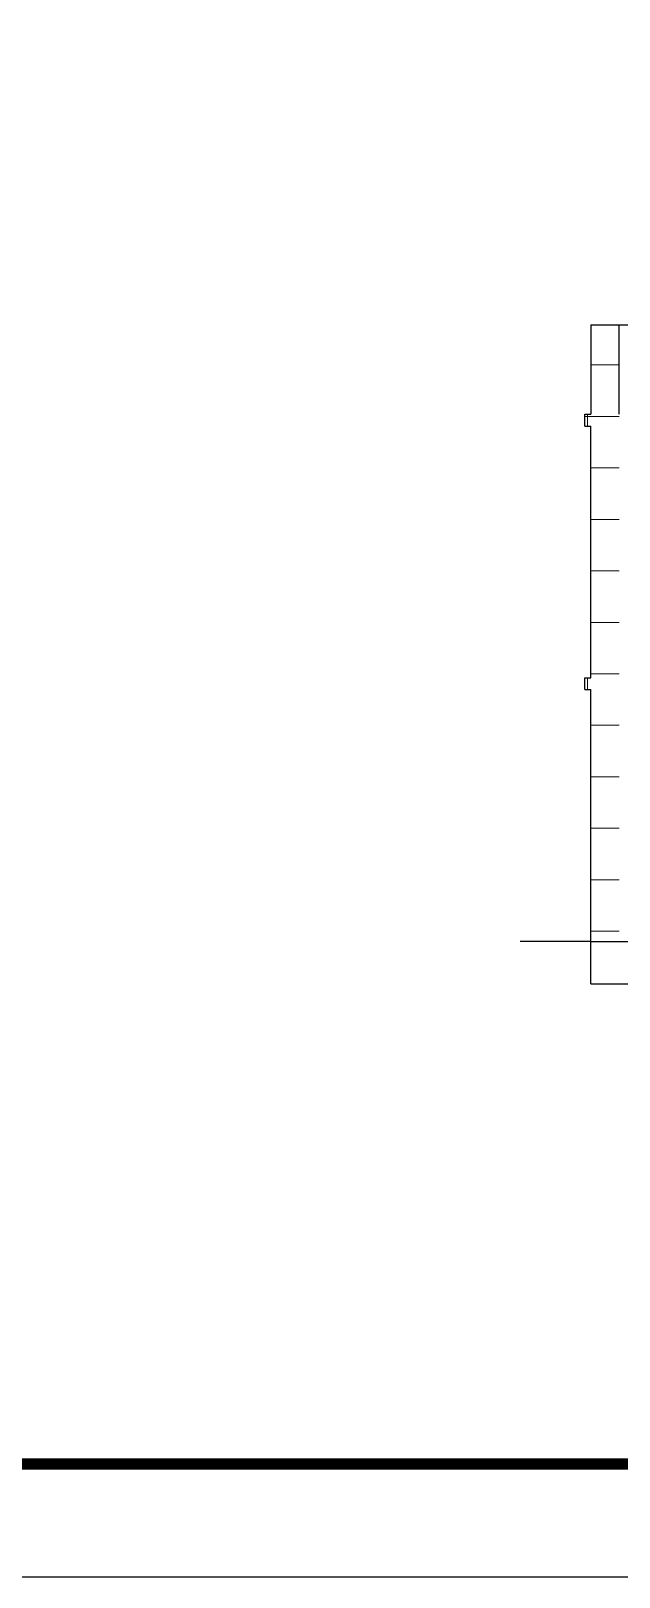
# Model space of a CAD drawing. Header units: inches. Extents: x -5058079 to -5054904, y -3262045 to -3259800.
# Drawn here: x -5057330 to -5057080, y -3262045 to -3261388 of the extents above; entities that cross this region are included whole.
import ezdxf

# ---------------------------------------------------------------- set-up
doc = ezdxf.new("R2010")
doc.units = ezdxf.units.IN
doc.header["$LTSCALE"] = 2
doc.header["$MEASUREMENT"] = 0
doc.linetypes.add('ACAD_ISO02W100', pattern=[15, 12, -3])
doc.layers.get('0').update_dxf_attribs({"linetype": 'CONTINUOUS'})
doc.layers.add('HATCH', color=60, linetype='ACAD_ISO02W100', lineweight=13)

msp = doc.modelspace()

# ---------------------------------------------------------------- hatches: boundary and pattern name
at = {"layer": 'HATCH', "transparency": 33554661}
h = msp.add_hatch(dxfattribs=at)
h.set_pattern_fill('ANSI37', color=256, scale=175, angle=45)
h.set_pattern_definition([(90, (-9153.133, 76.49), (-21.875, 0), []), (180, (-9153.133, 76.49), (-2e-15, -21.875), [])])
h.paths.add_polyline_path([(-5057080.27, -3261550.72), (-5057080.27, -3261512.72), (-5057092.27, -3261512.72), (-5057092.27, -3261550.72), (-5057094.76, -3261550.72), (-5057094.76, -3261555.72), (-5057092.27, -3261555.72), (-5057092.27, -3261662.72), (-5057094.76, -3261662.72), (-5057094.76, -3261667.72), (-5057092.27, -3261667.72), (-5057092.27, -3261774.72), (-5057080.27, -3261774.72)])

# ---------------------------------------------------------------- linework, layer by layer
at = {"ltscale": 0.5}
for p, q in [((-5057092.27, -3261512.72), (-5056646.21, -3261512.72)), ((-5057092.27, -3261512.72), (-5057092.27, -3261550.72)), ((-5057080.27, -3261550.72), (-5057080.27, -3261512.72)), ((-5057094.76, -3261550.72), (-5057092.27, -3261550.72)), ((-5057094.76, -3261555.72), (-5057094.76, -3261550.72)), ((-5057094.76, -3261555.72), (-5057092.27, -3261555.72)), ((-5057092.27, -3261662.72), (-5057092.27, -3261555.72)), ((-5057094.76, -3261662.72), (-5057092.27, -3261662.72)), ((-5057094.76, -3261667.72), (-5057094.76, -3261662.72)), ((-5057094.76, -3261667.72), (-5057092.27, -3261667.72)), ((-5057092.27, -3261774.72), (-5057092.27, -3261667.72)), ((-5057092.27, -3261774.72), (-5057122.27, -3261774.72)), ((-5057092.27, -3261774.72), (-5056646.21, -3261774.72)), ((-5057092.27, -3261792.72), (-5057092.27, -3261774.72)), ((-5057092.27, -3261792.72), (-5056646.21, -3261792.72))]:
    msp.add_line(p, q, dxfattribs=at)
msp.add_lwpolyline([(-5058078.7, -3262044.85), (-5058078.7, -3259799.81), (-5054903.9, -3259799.81), (-5054903.9, -3262044.85)], close=True)
at = {"const_width": 4.8}
msp.add_lwpolyline([(-5054951.9, -3261996.85), (-5054951.9, -3259847.81), (-5057934.7, -3259847.81), (-5057934.7, -3261996.85)], close=True, dxfattribs=at)

doc.saveas('drawing.dxf')
